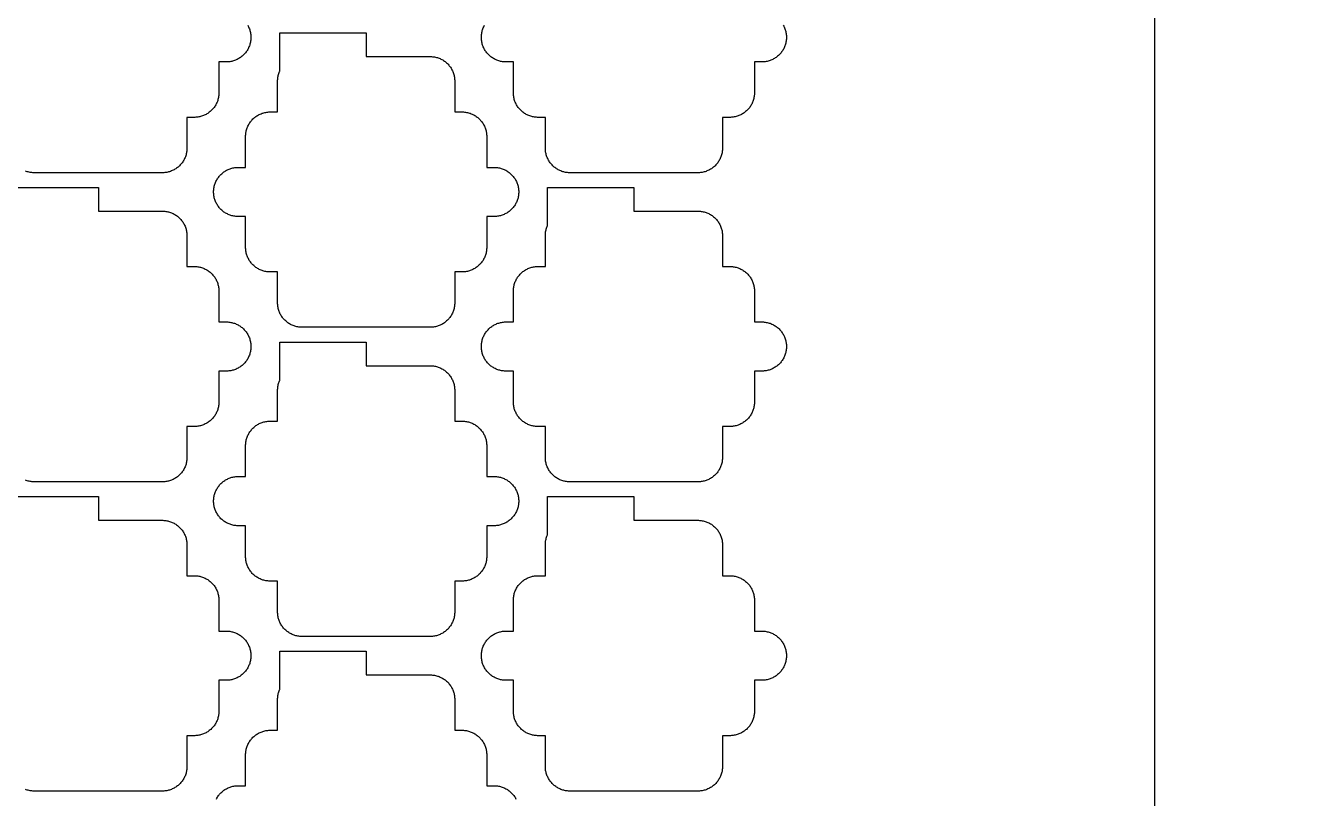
# Model space of a CAD drawing. Extents: x -49 to 54, y -38 to 38.
# Drawn here: x 28.45 to 54.4, y -17.04 to -1.33 of the extents above; entities that cross this region are included whole.
import ezdxf

# ---------------------------------------------------------------- set-up
doc = ezdxf.new("R2010")
doc.units = 0
doc.layers.add('CONDUCTIVE_LAYER_BACK_LAYER', color=2, linetype='CONTINUOUS')
doc.layers.add('OUTLINE', color=7, linetype='CONTINUOUS')

msp = doc.modelspace()

# ---------------------------------------------------------------- linework, layer by layer
at = {"layer": 'CONDUCTIVE_LAYER_BACK_LAYER'}
for points in [[(32.965, -1.324), (32.974, -1.341), (32.983, -1.359), (32.991, -1.377), (32.999, -1.396), (33.005, -1.415), (33.011, -1.434), (33.016, -1.453), (33.02, -1.472), (33.024, -1.492), (33.027, -1.511), (33.029, -1.531), (33.03, -1.551), (33.03, -1.571), (33.03, -1.591), (33.029, -1.611), (33.027, -1.63), (33.024, -1.65), (33.02, -1.67), (33.016, -1.689), (33.011, -1.708), (33.005, -1.727), (32.999, -1.746), (32.991, -1.765), (32.983, -1.783), (32.974, -1.801), (32.965, -1.818), (32.955, -1.835), (32.944, -1.852), (32.932, -1.868), (32.92, -1.884), (32.908, -1.899), (32.894, -1.914), (32.88, -1.928), (32.866, -1.942), (32.851, -1.955), (32.835, -1.967), (32.819, -1.979), (32.803, -1.99), (32.786, -2.001), (32.769, -2.01), (32.751, -2.02), (32.733, -2.028), (32.715, -2.036), (32.696, -2.043), (32.677, -2.049), (32.658, -2.054), (32.639, -2.059), (32.619, -2.063), (32.6, -2.066), (32.58, -2.068), (32.56, -2.07), (32.54, -2.071), (32.38, -2.071), (32.38, -2.697), (32.38, -2.717), (32.379, -2.736), (32.377, -2.756), (32.374, -2.776), (32.37, -2.796), (32.366, -2.815), (32.361, -2.834), (32.355, -2.853), (32.349, -2.872), (32.341, -2.89), (32.333, -2.909), (32.324, -2.926), (32.315, -2.944), (32.305, -2.961), (32.294, -2.978), (32.282, -2.994), (32.27, -3.01), (32.258, -3.025), (32.244, -3.04), (32.23, -3.054), (32.216, -3.067), (32.201, -3.08), (32.185, -3.093), (32.169, -3.105), (32.153, -3.116), (32.136, -3.126), (32.119, -3.136), (32.101, -3.145), (32.083, -3.154), (32.065, -3.162), (32.046, -3.168), (32.027, -3.175), (32.008, -3.18), (31.989, -3.185), (31.969, -3.189), (31.95, -3.192), (31.93, -3.194), (31.91, -3.196), (31.89, -3.197), (31.73, -3.197), (31.73, -3.823), (31.73, -3.842), (31.729, -3.862), (31.727, -3.882), (31.724, -3.902), (31.72, -3.921), (31.716, -3.941), (31.711, -3.96), (31.705, -3.979), (31.699, -3.998), (31.691, -4.016), (31.683, -4.034), (31.674, -4.052), (31.665, -4.07), (31.655, -4.087), (31.644, -4.103), (31.632, -4.12), (31.62, -4.135), (31.608, -4.151), (31.594, -4.165), (31.58, -4.18), (31.566, -4.193), (31.551, -4.206), (31.535, -4.219), (31.519, -4.231), (31.503, -4.242), (31.486, -4.252), (31.469, -4.262), (31.451, -4.271), (31.433, -4.28), (31.415, -4.287), (31.396, -4.294), (31.377, -4.301), (31.358, -4.306), (31.339, -4.311), (31.319, -4.315), (31.3, -4.318), (31.28, -4.32), (31.26, -4.322), (31.24, -4.322), (28.62, -4.322), (28.6, -4.322), (28.581, -4.32), (28.561, -4.318), (28.541, -4.315), (28.522, -4.311), (28.502, -4.306), (28.483, -4.301), (28.464, -4.294), (28.446, -4.287)], [(43.849, -1.324), (43.858, -1.341), (43.867, -1.359), (43.875, -1.377), (43.882, -1.396), (43.889, -1.415), (43.895, -1.434), (43.9, -1.453), (43.904, -1.472), (43.908, -1.492), (43.91, -1.511), (43.912, -1.531), (43.914, -1.551), (43.914, -1.571), (43.914, -1.591), (43.912, -1.611), (43.91, -1.63), (43.908, -1.65), (43.904, -1.67), (43.9, -1.689), (43.895, -1.708), (43.889, -1.727), (43.882, -1.746), (43.875, -1.765), (43.867, -1.783), (43.858, -1.801), (43.849, -1.818), (43.838, -1.835), (43.828, -1.852), (43.816, -1.868), (43.804, -1.884), (43.791, -1.899), (43.778, -1.914), (43.764, -1.928), (43.749, -1.942), (43.734, -1.955), (43.719, -1.967), (43.703, -1.979), (43.687, -1.99), (43.67, -2.001), (43.652, -2.01), (43.635, -2.02), (43.617, -2.028), (43.598, -2.036), (43.58, -2.043), (43.561, -2.049), (43.542, -2.054), (43.522, -2.059), (43.503, -2.063), (43.483, -2.066), (43.464, -2.068), (43.444, -2.07), (43.424, -2.071), (43.264, -2.071), (43.264, -2.697), (43.264, -2.717), (43.262, -2.736), (43.26, -2.756), (43.258, -2.776), (43.254, -2.796), (43.25, -2.815), (43.245, -2.834), (43.239, -2.853), (43.232, -2.872), (43.225, -2.89), (43.217, -2.909), (43.208, -2.926), (43.199, -2.944), (43.188, -2.961), (43.178, -2.978), (43.166, -2.994), (43.154, -3.01), (43.141, -3.025), (43.128, -3.04), (43.114, -3.054), (43.099, -3.067), (43.084, -3.08), (43.069, -3.093), (43.053, -3.105), (43.037, -3.116), (43.02, -3.126), (43.002, -3.136), (42.985, -3.145), (42.967, -3.154), (42.948, -3.162), (42.93, -3.168), (42.911, -3.175), (42.892, -3.18), (42.872, -3.185), (42.853, -3.189), (42.833, -3.192), (42.814, -3.194), (42.794, -3.196), (42.774, -3.197), (42.614, -3.197), (42.614, -3.823), (42.614, -3.842), (42.612, -3.862), (42.61, -3.882), (42.608, -3.902), (42.604, -3.921), (42.6, -3.941), (42.595, -3.96), (42.589, -3.979), (42.582, -3.998), (42.575, -4.016), (42.567, -4.034), (42.558, -4.052), (42.549, -4.07), (42.538, -4.087), (42.528, -4.103), (42.516, -4.12), (42.504, -4.135), (42.491, -4.151), (42.478, -4.165), (42.464, -4.18), (42.449, -4.193), (42.434, -4.206), (42.419, -4.219), (42.403, -4.231), (42.387, -4.242), (42.37, -4.252), (42.352, -4.262), (42.335, -4.271), (42.317, -4.28), (42.298, -4.287), (42.28, -4.294), (42.261, -4.301), (42.242, -4.306), (42.222, -4.311), (42.203, -4.315), (42.183, -4.318), (42.164, -4.32), (42.144, -4.322), (42.124, -4.322), (39.504, -4.322), (39.484, -4.322), (39.464, -4.32), (39.445, -4.318), (39.425, -4.315), (39.405, -4.311), (39.386, -4.306), (39.367, -4.301), (39.348, -4.294), (39.33, -4.287), (39.311, -4.28), (39.293, -4.271), (39.276, -4.262), (39.258, -4.252), (39.241, -4.242), (39.225, -4.231), (39.209, -4.219), (39.193, -4.206), (39.178, -4.193), (39.164, -4.18), (39.15, -4.165), (39.137, -4.151), (39.124, -4.135), (39.112, -4.12), (39.1, -4.103), (39.089, -4.087), (39.079, -4.07), (39.07, -4.052), (39.061, -4.034), (39.053, -4.016), (39.046, -3.998), (39.039, -3.979), (39.033, -3.96), (39.028, -3.941), (39.024, -3.921), (39.02, -3.902), (39.017, -3.882), (39.016, -3.862), (39.014, -3.842), (39.014, -3.823), (39.014, -3.197), (38.854, -3.197), (38.834, -3.196), (38.814, -3.194), (38.795, -3.192), (38.775, -3.189), (38.755, -3.185), (38.736, -3.18), (38.717, -3.175), (38.698, -3.168), (38.68, -3.162), (38.661, -3.154), (38.643, -3.145), (38.626, -3.136), (38.608, -3.126), (38.591, -3.116), (38.575, -3.105), (38.559, -3.093), (38.543, -3.08), (38.528, -3.067), (38.514, -3.054), (38.5, -3.04), (38.487, -3.025), (38.474, -3.01), (38.462, -2.994), (38.45, -2.978), (38.439, -2.961), (38.429, -2.944), (38.42, -2.926), (38.411, -2.909), (38.403, -2.89), (38.396, -2.872), (38.389, -2.853), (38.383, -2.834), (38.378, -2.815), (38.374, -2.796), (38.37, -2.776), (38.367, -2.756), (38.366, -2.736), (38.364, -2.717), (38.364, -2.697), (38.364, -2.071), (38.204, -2.071), (38.184, -2.07), (38.164, -2.068), (38.145, -2.066), (38.125, -2.063), (38.105, -2.059), (38.086, -2.054), (38.067, -2.049), (38.048, -2.043), (38.03, -2.036), (38.011, -2.028), (37.993, -2.02), (37.976, -2.01), (37.958, -2.001), (37.941, -1.99), (37.925, -1.979), (37.909, -1.967), (37.893, -1.955), (37.878, -1.942), (37.864, -1.928), (37.85, -1.914), (37.837, -1.899), (37.824, -1.884), (37.812, -1.868), (37.8, -1.852), (37.789, -1.835), (37.779, -1.818), (37.77, -1.801), (37.761, -1.783), (37.753, -1.765), (37.746, -1.746), (37.739, -1.727), (37.733, -1.708), (37.728, -1.689), (37.724, -1.67), (37.72, -1.65), (37.717, -1.63), (37.716, -1.611), (37.714, -1.591), (37.714, -1.571), (37.714, -1.551), (37.716, -1.531), (37.717, -1.511), (37.72, -1.492), (37.724, -1.472), (37.728, -1.453), (37.733, -1.434), (37.739, -1.415), (37.746, -1.396), (37.753, -1.377), (37.761, -1.359), (37.77, -1.341), (37.779, -1.324)], [(28.173, -4.623), (29.93, -4.623), (29.93, -5.103), (31.24, -5.103), (31.26, -5.104), (31.28, -5.105), (31.3, -5.108), (31.319, -5.111), (31.339, -5.115), (31.358, -5.12), (31.377, -5.125), (31.396, -5.131), (31.415, -5.138), (31.433, -5.146), (31.451, -5.154), (31.469, -5.163), (31.486, -5.173), (31.503, -5.184), (31.519, -5.195), (31.535, -5.207), (31.551, -5.219), (31.566, -5.232), (31.58, -5.246), (31.594, -5.26), (31.608, -5.275), (31.62, -5.29), (31.632, -5.306), (31.644, -5.322), (31.655, -5.339), (31.665, -5.356), (31.674, -5.373), (31.683, -5.391), (31.691, -5.409), (31.699, -5.428), (31.705, -5.447), (31.711, -5.466), (31.716, -5.485), (31.72, -5.504), (31.724, -5.524), (31.727, -5.543), (31.729, -5.563), (31.73, -5.583), (31.73, -5.603), (31.73, -6.229), (31.89, -6.229), (31.91, -6.23), (31.93, -6.231), (31.95, -6.234), (31.969, -6.237), (31.989, -6.241), (32.008, -6.245), (32.027, -6.251), (32.046, -6.257), (32.065, -6.264), (32.083, -6.272), (32.101, -6.28), (32.119, -6.289), (32.136, -6.299), (32.153, -6.31), (32.169, -6.321), (32.185, -6.333), (32.201, -6.345), (32.216, -6.358), (32.23, -6.372), (32.244, -6.386), (32.258, -6.401), (32.27, -6.416), (32.282, -6.432), (32.294, -6.448), (32.305, -6.465), (32.315, -6.482), (32.324, -6.499), (32.333, -6.517), (32.341, -6.535), (32.349, -6.554), (32.355, -6.572), (32.361, -6.591), (32.366, -6.611), (32.37, -6.63), (32.374, -6.65), (32.377, -6.669), (32.379, -6.689), (32.38, -6.709), (32.38, -6.729), (32.38, -7.355), (32.54, -7.355), (32.56, -7.356), (32.58, -7.357), (32.6, -7.359), (32.619, -7.363), (32.639, -7.367), (32.658, -7.371), (32.677, -7.377), (32.696, -7.383), (32.715, -7.39), (32.733, -7.398), (32.751, -7.406), (32.769, -7.415), (32.786, -7.425), (32.803, -7.435), (32.819, -7.447), (32.835, -7.458), (32.851, -7.471), (32.866, -7.484), (32.88, -7.498), (32.894, -7.512), (32.908, -7.527), (32.92, -7.542), (32.932, -7.558), (32.944, -7.574), (32.955, -7.59), (32.965, -7.608), (32.974, -7.625), (32.983, -7.643), (32.991, -7.661), (32.999, -7.679), (33.005, -7.698), (33.011, -7.717), (33.016, -7.736), (33.02, -7.756), (33.024, -7.775), (33.027, -7.795), (33.029, -7.815), (33.03, -7.835), (33.03, -7.855), (33.03, -7.875), (33.029, -7.894), (33.027, -7.914), (33.024, -7.934), (33.02, -7.953), (33.016, -7.973), (33.011, -7.992), (33.005, -8.011), (32.999, -8.03), (32.991, -8.048), (32.983, -8.066), (32.974, -8.084), (32.965, -8.102), (32.955, -8.119), (32.944, -8.136), (32.932, -8.152), (32.92, -8.168), (32.908, -8.183), (32.894, -8.197), (32.88, -8.212), (32.866, -8.225), (32.851, -8.238), (32.835, -8.251), (32.819, -8.263), (32.803, -8.274), (32.786, -8.284), (32.769, -8.294), (32.751, -8.303), (32.733, -8.312), (32.715, -8.319), (32.696, -8.326), (32.677, -8.333), (32.658, -8.338), (32.639, -8.343), (32.619, -8.347), (32.6, -8.35), (32.58, -8.352), (32.56, -8.354), (32.54, -8.355), (32.38, -8.355), (32.38, -8.98), (32.38, -9), (32.379, -9.02), (32.377, -9.04), (32.374, -9.06), (32.37, -9.079), (32.366, -9.099), (32.361, -9.118), (32.355, -9.137), (32.349, -9.156), (32.341, -9.174), (32.333, -9.192), (32.324, -9.21), (32.315, -9.228), (32.305, -9.245), (32.294, -9.261), (32.282, -9.278), (32.27, -9.293), (32.258, -9.309), (32.244, -9.323), (32.23, -9.338), (32.216, -9.351), (32.201, -9.364), (32.185, -9.377), (32.169, -9.388), (32.153, -9.4), (32.136, -9.41), (32.119, -9.42), (32.101, -9.429), (32.083, -9.438), (32.065, -9.445), (32.046, -9.452), (32.027, -9.458), (32.008, -9.464), (31.989, -9.469), (31.969, -9.472), (31.95, -9.476), (31.93, -9.478), (31.91, -9.48), (31.89, -9.48), (31.73, -9.48), (31.73, -10.106), (31.73, -10.126), (31.729, -10.146), (31.727, -10.166), (31.724, -10.186), (31.72, -10.205), (31.716, -10.224), (31.711, -10.244), (31.705, -10.263), (31.699, -10.281), (31.691, -10.3), (31.683, -10.318), (31.674, -10.336), (31.665, -10.353), (31.655, -10.371), (31.644, -10.387), (31.632, -10.403), (31.62, -10.419), (31.608, -10.434), (31.594, -10.449), (31.58, -10.463), (31.566, -10.477), (31.551, -10.49), (31.535, -10.502), (31.519, -10.514), (31.503, -10.525), (31.486, -10.536), (31.469, -10.546), (31.451, -10.555), (31.433, -10.563), (31.415, -10.571), (31.396, -10.578), (31.377, -10.584), (31.358, -10.59), (31.339, -10.594), (31.319, -10.598), (31.3, -10.601), (31.28, -10.604), (31.26, -10.605), (31.24, -10.606), (28.62, -10.606), (28.6, -10.605), (28.581, -10.604), (28.561, -10.601), (28.541, -10.598), (28.522, -10.594), (28.502, -10.59), (28.483, -10.584), (28.464, -10.578), (28.446, -10.571)], [(28.173, -10.906), (29.93, -10.906), (29.93, -11.387), (31.24, -11.387), (31.26, -11.388), (31.28, -11.389), (31.3, -11.392), (31.319, -11.395), (31.339, -11.399), (31.358, -11.403), (31.377, -11.409), (31.396, -11.415), (31.415, -11.422), (31.433, -11.43), (31.451, -11.438), (31.469, -11.447), (31.486, -11.457), (31.503, -11.468), (31.519, -11.479), (31.535, -11.491), (31.551, -11.503), (31.566, -11.516), (31.58, -11.53), (31.594, -11.544), (31.608, -11.559), (31.62, -11.574), (31.632, -11.59), (31.644, -11.606), (31.655, -11.622), (31.665, -11.64), (31.674, -11.657), (31.683, -11.675), (31.691, -11.693), (31.699, -11.712), (31.705, -11.73), (31.711, -11.749), (31.716, -11.769), (31.72, -11.788), (31.724, -11.807), (31.727, -11.827), (31.729, -11.847), (31.73, -11.867), (31.73, -11.887), (31.73, -12.513), (31.89, -12.513), (31.91, -12.513), (31.93, -12.515), (31.95, -12.517), (31.969, -12.521), (31.989, -12.524), (32.008, -12.529), (32.027, -12.535), (32.046, -12.541), (32.065, -12.548), (32.083, -12.555), (32.101, -12.564), (32.119, -12.573), (32.136, -12.583), (32.153, -12.593), (32.169, -12.605), (32.185, -12.616), (32.201, -12.629), (32.216, -12.642), (32.23, -12.655), (32.244, -12.67), (32.258, -12.684), (32.27, -12.7), (32.282, -12.715), (32.294, -12.732), (32.305, -12.748), (32.315, -12.765), (32.324, -12.783), (32.333, -12.801), (32.341, -12.819), (32.349, -12.837), (32.355, -12.856), (32.361, -12.875), (32.366, -12.894), (32.37, -12.914), (32.374, -12.933), (32.377, -12.953), (32.379, -12.973), (32.38, -12.993), (32.38, -13.013), (32.38, -13.638), (32.54, -13.638), (32.56, -13.639), (32.58, -13.641), (32.6, -13.643), (32.619, -13.646), (32.639, -13.65), (32.658, -13.655), (32.677, -13.66), (32.696, -13.667), (32.715, -13.674), (32.733, -13.681), (32.751, -13.69), (32.769, -13.699), (32.786, -13.709), (32.803, -13.719), (32.819, -13.73), (32.835, -13.742), (32.851, -13.755), (32.866, -13.768), (32.88, -13.781), (32.894, -13.796), (32.908, -13.81), (32.92, -13.826), (32.932, -13.841), (32.944, -13.857), (32.955, -13.874), (32.965, -13.891), (32.974, -13.909), (32.983, -13.927), (32.991, -13.945), (32.999, -13.963), (33.005, -13.982), (33.011, -14.001), (33.016, -14.02), (33.02, -14.04), (33.024, -14.059), (33.027, -14.079), (33.029, -14.099), (33.03, -14.118), (33.03, -14.138), (33.03, -14.158), (33.029, -14.178), (33.027, -14.198), (33.024, -14.218), (33.02, -14.237), (33.016, -14.257), (33.011, -14.276), (33.005, -14.295), (32.999, -14.314), (32.991, -14.332), (32.983, -14.35), (32.974, -14.368), (32.965, -14.385), (32.955, -14.403), (32.944, -14.419), (32.932, -14.435), (32.92, -14.451), (32.908, -14.466), (32.894, -14.481), (32.88, -14.495), (32.866, -14.509), (32.851, -14.522), (32.835, -14.535), (32.819, -14.546), (32.803, -14.558), (32.786, -14.568), (32.769, -14.578), (32.751, -14.587), (32.733, -14.595), (32.715, -14.603), (32.696, -14.61), (32.677, -14.616), (32.658, -14.622), (32.639, -14.626), (32.619, -14.63), (32.6, -14.634), (32.58, -14.636), (32.56, -14.637), (32.54, -14.638), (32.38, -14.638), (32.38, -15.264), (32.38, -15.284), (32.379, -15.304), (32.377, -15.324), (32.374, -15.343), (32.37, -15.363), (32.366, -15.382), (32.361, -15.402), (32.355, -15.421), (32.349, -15.439), (32.341, -15.458), (32.333, -15.476), (32.324, -15.494), (32.315, -15.511), (32.305, -15.528), (32.294, -15.545), (32.282, -15.561), (32.27, -15.577), (32.258, -15.592), (32.244, -15.607), (32.23, -15.621), (32.216, -15.635), (32.201, -15.648), (32.185, -15.66), (32.169, -15.672), (32.153, -15.683), (32.136, -15.694), (32.119, -15.704), (32.101, -15.713), (32.083, -15.721), (32.065, -15.729), (32.046, -15.736), (32.027, -15.742), (32.008, -15.748), (31.989, -15.752), (31.969, -15.756), (31.95, -15.759), (31.93, -15.762), (31.91, -15.763), (31.89, -15.764), (31.73, -15.764), (31.73, -16.39), (31.73, -16.41), (31.729, -16.43), (31.727, -16.45), (31.724, -16.469), (31.72, -16.489), (31.716, -16.508), (31.711, -16.527), (31.705, -16.546), (31.699, -16.565), (31.691, -16.584), (31.683, -16.602), (31.674, -16.62), (31.665, -16.637), (31.655, -16.654), (31.644, -16.671), (31.632, -16.687), (31.62, -16.703), (31.608, -16.718), (31.594, -16.733), (31.58, -16.747), (31.566, -16.761), (31.551, -16.774), (31.535, -16.786), (31.519, -16.798), (31.503, -16.809), (31.486, -16.82), (31.469, -16.83), (31.451, -16.839), (31.433, -16.847), (31.415, -16.855), (31.396, -16.862), (31.377, -16.868), (31.358, -16.873), (31.339, -16.878), (31.319, -16.882), (31.3, -16.885), (31.28, -16.888), (31.26, -16.889), (31.24, -16.89), (28.62, -16.89), (28.6, -16.889), (28.581, -16.888), (28.561, -16.885), (28.541, -16.882), (28.522, -16.878), (28.502, -16.873), (28.483, -16.868), (28.464, -16.862), (28.446, -16.855)], [(32.328, -17.051), (32.337, -17.033), (32.348, -17.016), (32.358, -16.999), (32.37, -16.983), (32.382, -16.967), (32.395, -16.952), (32.408, -16.937), (32.422, -16.923), (32.437, -16.91), (32.452, -16.896), (32.467, -16.884), (32.483, -16.872), (32.499, -16.861), (32.516, -16.851), (32.534, -16.841), (32.551, -16.832), (32.569, -16.823), (32.588, -16.815), (32.606, -16.809), (32.625, -16.802), (32.644, -16.797), (32.664, -16.792), (32.683, -16.788), (32.703, -16.785), (32.722, -16.783), (32.742, -16.781), (32.762, -16.78), (32.922, -16.78), (32.922, -16.154), (32.922, -16.135), (32.924, -16.115), (32.926, -16.095), (32.928, -16.075), (32.932, -16.056), (32.936, -16.036), (32.941, -16.017), (32.947, -15.998), (32.954, -15.979), (32.961, -15.961), (32.969, -15.943), (32.978, -15.925), (32.987, -15.907), (32.998, -15.89), (33.008, -15.874), (33.02, -15.857), (33.032, -15.842), (33.045, -15.826), (33.058, -15.812), (33.072, -15.797), (33.087, -15.784), (33.102, -15.771), (33.117, -15.758), (33.133, -15.746), (33.149, -15.735), (33.166, -15.725), (33.184, -15.715), (33.201, -15.706), (33.219, -15.697), (33.238, -15.69), (33.256, -15.683), (33.275, -15.676), (33.294, -15.671), (33.314, -15.666), (33.333, -15.662), (33.353, -15.659), (33.372, -15.657), (33.392, -15.655), (33.412, -15.654), (33.572, -15.654), (33.572, -15.029), (33.572, -15.009), (33.574, -14.989), (33.576, -14.969), (33.578, -14.949), (33.582, -14.93), (33.586, -14.91), (33.591, -14.891), (33.597, -14.872), (33.604, -14.853), (33.611, -14.835), (33.615, -14.826), (33.615, -14.048), (35.372, -14.048), (35.372, -14.529), (36.682, -14.529), (36.702, -14.529), (36.722, -14.531), (36.741, -14.533), (36.761, -14.537), (36.781, -14.54), (36.8, -14.545), (36.819, -14.551), (36.838, -14.557), (36.857, -14.564), (36.875, -14.572), (36.893, -14.58), (36.911, -14.589), (36.928, -14.599), (36.945, -14.609), (36.961, -14.621), (36.977, -14.632), (36.993, -14.645), (37.008, -14.658), (37.022, -14.672), (37.036, -14.686), (37.049, -14.7), (37.062, -14.716), (37.074, -14.731), (37.086, -14.748), (37.097, -14.764), (37.107, -14.781), (37.116, -14.799), (37.125, -14.817), (37.133, -14.835), (37.14, -14.853), (37.147, -14.872), (37.153, -14.891), (37.158, -14.91), (37.162, -14.93), (37.166, -14.949), (37.169, -14.969), (37.17, -14.989), (37.172, -15.009), (37.172, -15.029), (37.172, -15.654), (37.332, -15.654), (37.352, -15.655), (37.372, -15.657), (37.391, -15.659), (37.411, -15.662), (37.431, -15.666), (37.45, -15.671), (37.469, -15.676), (37.488, -15.683), (37.507, -15.69), (37.525, -15.697), (37.543, -15.706), (37.561, -15.715), (37.578, -15.725), (37.595, -15.735), (37.611, -15.746), (37.627, -15.758), (37.643, -15.771), (37.658, -15.784), (37.672, -15.797), (37.686, -15.812), (37.699, -15.826), (37.712, -15.842), (37.724, -15.857), (37.736, -15.874), (37.747, -15.89), (37.757, -15.907), (37.766, -15.925), (37.775, -15.943), (37.783, -15.961), (37.79, -15.979), (37.797, -15.998), (37.803, -16.017), (37.808, -16.036), (37.812, -16.056), (37.816, -16.075), (37.819, -16.095), (37.82, -16.115), (37.822, -16.135), (37.822, -16.154), (37.822, -16.78), (37.982, -16.78), (38.002, -16.781), (38.022, -16.783), (38.041, -16.785), (38.061, -16.788), (38.081, -16.792), (38.1, -16.797), (38.119, -16.802), (38.138, -16.809), (38.157, -16.815), (38.175, -16.823), (38.193, -16.832), (38.211, -16.841), (38.228, -16.851), (38.245, -16.861), (38.261, -16.872), (38.277, -16.884), (38.293, -16.896), (38.308, -16.91), (38.322, -16.923), (38.336, -16.937), (38.349, -16.952), (38.362, -16.967), (38.374, -16.983), (38.386, -16.999), (38.397, -17.016), (38.407, -17.033), (38.416, -17.051)]]:
    msp.add_lwpolyline(points, dxfattribs=at)
for points in [[(37.172, -6.964), (37.172, -6.984), (37.17, -7.004), (37.169, -7.024), (37.166, -7.044), (37.162, -7.063), (37.158, -7.083), (37.153, -7.102), (37.147, -7.121), (37.14, -7.14), (37.133, -7.158), (37.125, -7.176), (37.116, -7.194), (37.107, -7.212), (37.097, -7.229), (37.086, -7.245), (37.074, -7.262), (37.062, -7.277), (37.049, -7.293), (37.036, -7.307), (37.022, -7.322), (37.008, -7.335), (36.993, -7.348), (36.977, -7.361), (36.961, -7.372), (36.945, -7.384), (36.928, -7.394), (36.911, -7.404), (36.893, -7.413), (36.875, -7.421), (36.857, -7.429), (36.838, -7.436), (36.819, -7.442), (36.8, -7.448), (36.781, -7.453), (36.761, -7.456), (36.741, -7.46), (36.722, -7.462), (36.702, -7.464), (36.682, -7.464), (34.062, -7.464), (34.042, -7.464), (34.022, -7.462), (34.003, -7.46), (33.983, -7.456), (33.964, -7.453), (33.944, -7.448), (33.925, -7.442), (33.906, -7.436), (33.888, -7.429), (33.869, -7.421), (33.851, -7.413), (33.834, -7.404), (33.816, -7.394), (33.799, -7.384), (33.783, -7.372), (33.767, -7.361), (33.752, -7.348), (33.737, -7.335), (33.722, -7.322), (33.708, -7.307), (33.695, -7.293), (33.682, -7.277), (33.67, -7.262), (33.658, -7.245), (33.648, -7.229), (33.637, -7.212), (33.628, -7.194), (33.619, -7.176), (33.611, -7.158), (33.604, -7.14), (33.597, -7.121), (33.591, -7.102), (33.586, -7.083), (33.582, -7.063), (33.578, -7.044), (33.576, -7.024), (33.574, -7.004), (33.572, -6.984), (33.572, -6.964), (33.572, -6.339), (33.412, -6.339), (33.392, -6.338), (33.372, -6.336), (33.353, -6.334), (33.333, -6.331), (33.314, -6.327), (33.294, -6.322), (33.275, -6.317), (33.256, -6.31), (33.238, -6.303), (33.219, -6.296), (33.201, -6.287), (33.184, -6.278), (33.166, -6.268), (33.149, -6.258), (33.133, -6.247), (33.117, -6.235), (33.102, -6.222), (33.087, -6.209), (33.072, -6.196), (33.058, -6.181), (33.045, -6.167), (33.032, -6.151), (33.02, -6.136), (33.008, -6.119), (32.998, -6.103), (32.987, -6.086), (32.978, -6.068), (32.969, -6.05), (32.961, -6.032), (32.954, -6.014), (32.947, -5.995), (32.941, -5.976), (32.936, -5.957), (32.932, -5.937), (32.928, -5.918), (32.926, -5.898), (32.924, -5.878), (32.922, -5.858), (32.922, -5.839), (32.922, -5.213), (32.762, -5.213), (32.742, -5.212), (32.722, -5.21), (32.703, -5.208), (32.683, -5.205), (32.664, -5.201), (32.644, -5.196), (32.625, -5.191), (32.606, -5.184), (32.588, -5.178), (32.569, -5.17), (32.551, -5.161), (32.534, -5.152), (32.516, -5.142), (32.499, -5.132), (32.483, -5.121), (32.467, -5.109), (32.452, -5.097), (32.437, -5.083), (32.422, -5.07), (32.408, -5.056), (32.395, -5.041), (32.382, -5.026), (32.37, -5.01), (32.358, -4.994), (32.348, -4.977), (32.337, -4.96), (32.328, -4.942), (32.319, -4.925), (32.311, -4.906), (32.304, -4.888), (32.297, -4.869), (32.291, -4.85), (32.286, -4.831), (32.282, -4.812), (32.278, -4.792), (32.276, -4.772), (32.274, -4.753), (32.272, -4.733), (32.272, -4.713), (32.272, -4.693), (32.274, -4.673), (32.276, -4.653), (32.278, -4.634), (32.282, -4.614), (32.286, -4.595), (32.291, -4.575), (32.297, -4.556), (32.304, -4.538), (32.311, -4.519), (32.319, -4.501), (32.328, -4.483), (32.337, -4.466), (32.348, -4.449), (32.358, -4.432), (32.37, -4.416), (32.382, -4.4), (32.395, -4.385), (32.408, -4.37), (32.422, -4.356), (32.437, -4.342), (32.452, -4.329), (32.467, -4.317), (32.483, -4.305), (32.499, -4.294), (32.516, -4.283), (32.534, -4.273), (32.551, -4.264), (32.569, -4.256), (32.588, -4.248), (32.606, -4.241), (32.625, -4.235), (32.644, -4.229), (32.664, -4.225), (32.683, -4.221), (32.703, -4.218), (32.722, -4.215), (32.742, -4.214), (32.762, -4.213), (32.922, -4.213), (32.922, -3.587), (32.922, -3.567), (32.924, -3.547), (32.926, -3.527), (32.928, -3.508), (32.932, -3.488), (32.936, -3.469), (32.941, -3.45), (32.947, -3.431), (32.954, -3.412), (32.961, -3.393), (32.969, -3.375), (32.978, -3.357), (32.987, -3.34), (32.998, -3.323), (33.008, -3.306), (33.02, -3.29), (33.032, -3.274), (33.045, -3.259), (33.058, -3.244), (33.072, -3.23), (33.087, -3.216), (33.102, -3.203), (33.117, -3.191), (33.133, -3.179), (33.149, -3.168), (33.166, -3.157), (33.184, -3.147), (33.201, -3.138), (33.219, -3.13), (33.238, -3.122), (33.256, -3.115), (33.275, -3.109), (33.294, -3.104), (33.314, -3.099), (33.333, -3.095), (33.353, -3.092), (33.372, -3.089), (33.392, -3.088), (33.412, -3.087), (33.572, -3.087), (33.572, -2.461), (33.572, -2.441), (33.574, -2.421), (33.576, -2.402), (33.578, -2.382), (33.582, -2.362), (33.586, -2.343), (33.591, -2.324), (33.597, -2.305), (33.604, -2.286), (33.611, -2.267), (33.615, -2.258), (33.615, -1.481), (35.372, -1.481), (35.372, -1.961), (36.682, -1.961), (36.702, -1.962), (36.722, -1.964), (36.741, -1.966), (36.761, -1.969), (36.781, -1.973), (36.8, -1.978), (36.819, -1.983), (36.838, -1.989), (36.857, -1.996), (36.875, -2.004), (36.893, -2.013), (36.911, -2.022), (36.928, -2.031), (36.945, -2.042), (36.961, -2.053), (36.977, -2.065), (36.993, -2.077), (37.008, -2.09), (37.022, -2.104), (37.036, -2.118), (37.049, -2.133), (37.062, -2.148), (37.074, -2.164), (37.086, -2.18), (37.097, -2.197), (37.107, -2.214), (37.116, -2.231), (37.125, -2.249), (37.133, -2.267), (37.14, -2.286), (37.147, -2.305), (37.153, -2.324), (37.158, -2.343), (37.162, -2.362), (37.166, -2.382), (37.169, -2.402), (37.17, -2.421), (37.172, -2.441), (37.172, -2.461), (37.172, -3.087), (37.332, -3.087), (37.352, -3.088), (37.372, -3.089), (37.391, -3.092), (37.411, -3.095), (37.431, -3.099), (37.45, -3.104), (37.469, -3.109), (37.488, -3.115), (37.507, -3.122), (37.525, -3.13), (37.543, -3.138), (37.561, -3.147), (37.578, -3.157), (37.595, -3.168), (37.611, -3.179), (37.627, -3.191), (37.643, -3.203), (37.658, -3.216), (37.672, -3.23), (37.686, -3.244), (37.699, -3.259), (37.712, -3.274), (37.724, -3.29), (37.736, -3.306), (37.747, -3.323), (37.757, -3.34), (37.766, -3.357), (37.775, -3.375), (37.783, -3.393), (37.79, -3.412), (37.797, -3.431), (37.803, -3.45), (37.808, -3.469), (37.812, -3.488), (37.816, -3.508), (37.819, -3.527), (37.82, -3.547), (37.822, -3.567), (37.822, -3.587), (37.822, -4.213), (37.982, -4.213), (38.002, -4.214), (38.022, -4.215), (38.041, -4.218), (38.061, -4.221), (38.081, -4.225), (38.1, -4.229), (38.119, -4.235), (38.138, -4.241), (38.157, -4.248), (38.175, -4.256), (38.193, -4.264), (38.211, -4.273), (38.228, -4.283), (38.245, -4.294), (38.261, -4.305), (38.277, -4.317), (38.293, -4.329), (38.308, -4.342), (38.322, -4.356), (38.336, -4.37), (38.349, -4.385), (38.362, -4.4), (38.374, -4.416), (38.386, -4.432), (38.397, -4.449), (38.407, -4.466), (38.416, -4.483), (38.425, -4.501), (38.433, -4.519), (38.44, -4.538), (38.447, -4.556), (38.453, -4.575), (38.458, -4.595), (38.462, -4.614), (38.466, -4.634), (38.469, -4.653), (38.47, -4.673), (38.472, -4.693), (38.472, -4.713), (38.472, -4.733), (38.47, -4.753), (38.469, -4.772), (38.466, -4.792), (38.462, -4.812), (38.458, -4.831), (38.453, -4.85), (38.447, -4.869), (38.44, -4.888), (38.433, -4.906), (38.425, -4.925), (38.416, -4.942), (38.407, -4.96), (38.397, -4.977), (38.386, -4.994), (38.374, -5.01), (38.362, -5.026), (38.349, -5.041), (38.336, -5.056), (38.322, -5.07), (38.308, -5.083), (38.293, -5.097), (38.277, -5.109), (38.261, -5.121), (38.245, -5.132), (38.228, -5.142), (38.211, -5.152), (38.193, -5.161), (38.175, -5.17), (38.157, -5.178), (38.138, -5.184), (38.119, -5.191), (38.1, -5.196), (38.081, -5.201), (38.061, -5.205), (38.041, -5.208), (38.022, -5.21), (38.002, -5.212), (37.982, -5.213), (37.822, -5.213), (37.822, -5.839), (37.822, -5.858), (37.82, -5.878), (37.819, -5.898), (37.816, -5.918), (37.812, -5.937), (37.808, -5.957), (37.803, -5.976), (37.797, -5.995), (37.79, -6.014), (37.783, -6.032), (37.775, -6.05), (37.766, -6.068), (37.757, -6.086), (37.747, -6.103), (37.736, -6.119), (37.724, -6.136), (37.712, -6.151), (37.699, -6.167), (37.686, -6.181), (37.672, -6.196), (37.658, -6.209), (37.643, -6.222), (37.627, -6.235), (37.611, -6.247), (37.595, -6.258), (37.578, -6.268), (37.561, -6.278), (37.543, -6.287), (37.525, -6.296), (37.507, -6.303), (37.488, -6.31), (37.469, -6.317), (37.45, -6.322), (37.431, -6.327), (37.411, -6.331), (37.391, -6.334), (37.372, -6.336), (37.352, -6.338), (37.332, -6.339), (37.172, -6.339)], [(42.614, -10.106), (42.614, -10.126), (42.612, -10.146), (42.61, -10.166), (42.608, -10.186), (42.604, -10.205), (42.6, -10.224), (42.595, -10.244), (42.589, -10.263), (42.582, -10.281), (42.575, -10.3), (42.567, -10.318), (42.558, -10.336), (42.549, -10.353), (42.538, -10.371), (42.528, -10.387), (42.516, -10.403), (42.504, -10.419), (42.491, -10.434), (42.478, -10.449), (42.464, -10.463), (42.449, -10.477), (42.434, -10.49), (42.419, -10.502), (42.403, -10.514), (42.387, -10.525), (42.37, -10.536), (42.352, -10.546), (42.335, -10.555), (42.317, -10.563), (42.298, -10.571), (42.28, -10.578), (42.261, -10.584), (42.242, -10.59), (42.222, -10.594), (42.203, -10.598), (42.183, -10.601), (42.164, -10.604), (42.144, -10.605), (42.124, -10.606), (39.504, -10.606), (39.484, -10.605), (39.464, -10.604), (39.445, -10.601), (39.425, -10.598), (39.405, -10.594), (39.386, -10.59), (39.367, -10.584), (39.348, -10.578), (39.33, -10.571), (39.311, -10.563), (39.293, -10.555), (39.276, -10.546), (39.258, -10.536), (39.241, -10.525), (39.225, -10.514), (39.209, -10.502), (39.193, -10.49), (39.178, -10.477), (39.164, -10.463), (39.15, -10.449), (39.137, -10.434), (39.124, -10.419), (39.112, -10.403), (39.1, -10.387), (39.089, -10.371), (39.079, -10.353), (39.07, -10.336), (39.061, -10.318), (39.053, -10.3), (39.046, -10.281), (39.039, -10.263), (39.033, -10.244), (39.028, -10.224), (39.024, -10.205), (39.02, -10.186), (39.017, -10.166), (39.016, -10.146), (39.014, -10.126), (39.014, -10.106), (39.014, -9.48), (38.854, -9.48), (38.834, -9.48), (38.814, -9.478), (38.795, -9.476), (38.775, -9.472), (38.755, -9.469), (38.736, -9.464), (38.717, -9.458), (38.698, -9.452), (38.68, -9.445), (38.661, -9.438), (38.643, -9.429), (38.626, -9.42), (38.608, -9.41), (38.591, -9.4), (38.575, -9.388), (38.559, -9.377), (38.543, -9.364), (38.528, -9.351), (38.514, -9.338), (38.5, -9.323), (38.487, -9.309), (38.474, -9.293), (38.462, -9.278), (38.45, -9.261), (38.439, -9.245), (38.429, -9.228), (38.42, -9.21), (38.411, -9.192), (38.403, -9.174), (38.396, -9.156), (38.389, -9.137), (38.383, -9.118), (38.378, -9.099), (38.374, -9.079), (38.37, -9.06), (38.367, -9.04), (38.366, -9.02), (38.364, -9), (38.364, -8.98), (38.364, -8.355), (38.204, -8.355), (38.184, -8.354), (38.164, -8.352), (38.145, -8.35), (38.125, -8.347), (38.105, -8.343), (38.086, -8.338), (38.067, -8.333), (38.048, -8.326), (38.03, -8.319), (38.011, -8.312), (37.993, -8.303), (37.976, -8.294), (37.958, -8.284), (37.941, -8.274), (37.925, -8.263), (37.909, -8.251), (37.893, -8.238), (37.878, -8.225), (37.864, -8.212), (37.85, -8.197), (37.837, -8.183), (37.824, -8.168), (37.812, -8.152), (37.8, -8.136), (37.789, -8.119), (37.779, -8.102), (37.77, -8.084), (37.761, -8.066), (37.753, -8.048), (37.746, -8.03), (37.739, -8.011), (37.733, -7.992), (37.728, -7.973), (37.724, -7.953), (37.72, -7.934), (37.717, -7.914), (37.716, -7.894), (37.714, -7.875), (37.714, -7.855), (37.714, -7.835), (37.716, -7.815), (37.717, -7.795), (37.72, -7.775), (37.724, -7.756), (37.728, -7.736), (37.733, -7.717), (37.739, -7.698), (37.746, -7.679), (37.753, -7.661), (37.761, -7.643), (37.77, -7.625), (37.779, -7.608), (37.789, -7.59), (37.8, -7.574), (37.812, -7.558), (37.824, -7.542), (37.837, -7.527), (37.85, -7.512), (37.864, -7.498), (37.878, -7.484), (37.893, -7.471), (37.909, -7.458), (37.925, -7.447), (37.941, -7.435), (37.958, -7.425), (37.976, -7.415), (37.993, -7.406), (38.011, -7.398), (38.03, -7.39), (38.048, -7.383), (38.067, -7.377), (38.086, -7.371), (38.105, -7.367), (38.125, -7.363), (38.145, -7.359), (38.164, -7.357), (38.184, -7.356), (38.204, -7.355), (38.364, -7.355), (38.364, -6.729), (38.364, -6.709), (38.366, -6.689), (38.367, -6.669), (38.37, -6.65), (38.374, -6.63), (38.378, -6.611), (38.383, -6.591), (38.389, -6.572), (38.396, -6.554), (38.403, -6.535), (38.411, -6.517), (38.42, -6.499), (38.429, -6.482), (38.439, -6.465), (38.45, -6.448), (38.462, -6.432), (38.474, -6.416), (38.487, -6.401), (38.5, -6.386), (38.514, -6.372), (38.528, -6.358), (38.543, -6.345), (38.559, -6.333), (38.575, -6.321), (38.591, -6.31), (38.608, -6.299), (38.626, -6.289), (38.643, -6.28), (38.661, -6.272), (38.68, -6.264), (38.698, -6.257), (38.717, -6.251), (38.736, -6.245), (38.755, -6.241), (38.775, -6.237), (38.795, -6.234), (38.814, -6.231), (38.834, -6.23), (38.854, -6.229), (39.014, -6.229), (39.014, -5.603), (39.014, -5.583), (39.016, -5.563), (39.017, -5.543), (39.02, -5.524), (39.024, -5.504), (39.028, -5.485), (39.033, -5.466), (39.039, -5.447), (39.046, -5.428), (39.053, -5.409), (39.057, -5.4), (39.057, -4.623), (40.814, -4.623), (40.814, -5.103), (42.124, -5.103), (42.144, -5.104), (42.164, -5.105), (42.183, -5.108), (42.203, -5.111), (42.222, -5.115), (42.242, -5.12), (42.261, -5.125), (42.28, -5.131), (42.298, -5.138), (42.317, -5.146), (42.335, -5.154), (42.352, -5.163), (42.37, -5.173), (42.387, -5.184), (42.403, -5.195), (42.419, -5.207), (42.434, -5.219), (42.449, -5.232), (42.464, -5.246), (42.478, -5.26), (42.491, -5.275), (42.504, -5.29), (42.516, -5.306), (42.528, -5.322), (42.538, -5.339), (42.549, -5.356), (42.558, -5.373), (42.567, -5.391), (42.575, -5.409), (42.582, -5.428), (42.589, -5.447), (42.595, -5.466), (42.6, -5.485), (42.604, -5.504), (42.608, -5.524), (42.61, -5.543), (42.612, -5.563), (42.614, -5.583), (42.614, -5.603), (42.614, -6.229), (42.774, -6.229), (42.794, -6.23), (42.814, -6.231), (42.833, -6.234), (42.853, -6.237), (42.872, -6.241), (42.892, -6.245), (42.911, -6.251), (42.93, -6.257), (42.948, -6.264), (42.967, -6.272), (42.985, -6.28), (43.002, -6.289), (43.02, -6.299), (43.037, -6.31), (43.053, -6.321), (43.069, -6.333), (43.084, -6.345), (43.099, -6.358), (43.114, -6.372), (43.128, -6.386), (43.141, -6.401), (43.154, -6.416), (43.166, -6.432), (43.178, -6.448), (43.188, -6.465), (43.199, -6.482), (43.208, -6.499), (43.217, -6.517), (43.225, -6.535), (43.232, -6.554), (43.239, -6.572), (43.245, -6.591), (43.25, -6.611), (43.254, -6.63), (43.258, -6.65), (43.26, -6.669), (43.262, -6.689), (43.264, -6.709), (43.264, -6.729), (43.264, -7.355), (43.424, -7.355), (43.444, -7.356), (43.464, -7.357), (43.483, -7.359), (43.503, -7.363), (43.522, -7.367), (43.542, -7.371), (43.561, -7.377), (43.58, -7.383), (43.598, -7.39), (43.617, -7.398), (43.635, -7.406), (43.652, -7.415), (43.67, -7.425), (43.687, -7.435), (43.703, -7.447), (43.719, -7.458), (43.734, -7.471), (43.749, -7.484), (43.764, -7.498), (43.778, -7.512), (43.791, -7.527), (43.804, -7.542), (43.816, -7.558), (43.828, -7.574), (43.838, -7.59), (43.849, -7.608), (43.858, -7.625), (43.867, -7.643), (43.875, -7.661), (43.882, -7.679), (43.889, -7.698), (43.895, -7.717), (43.9, -7.736), (43.904, -7.756), (43.908, -7.775), (43.91, -7.795), (43.912, -7.815), (43.914, -7.835), (43.914, -7.855), (43.914, -7.875), (43.912, -7.894), (43.91, -7.914), (43.908, -7.934), (43.904, -7.953), (43.9, -7.973), (43.895, -7.992), (43.889, -8.011), (43.882, -8.03), (43.875, -8.048), (43.867, -8.066), (43.858, -8.084), (43.849, -8.102), (43.838, -8.119), (43.828, -8.136), (43.816, -8.152), (43.804, -8.168), (43.791, -8.183), (43.778, -8.197), (43.764, -8.212), (43.749, -8.225), (43.734, -8.238), (43.719, -8.251), (43.703, -8.263), (43.687, -8.274), (43.67, -8.284), (43.652, -8.294), (43.635, -8.303), (43.617, -8.312), (43.598, -8.319), (43.58, -8.326), (43.561, -8.333), (43.542, -8.338), (43.522, -8.343), (43.503, -8.347), (43.483, -8.35), (43.464, -8.352), (43.444, -8.354), (43.424, -8.355), (43.264, -8.355), (43.264, -8.98), (43.264, -9), (43.262, -9.02), (43.26, -9.04), (43.258, -9.06), (43.254, -9.079), (43.25, -9.099), (43.245, -9.118), (43.239, -9.137), (43.232, -9.156), (43.225, -9.174), (43.217, -9.192), (43.208, -9.21), (43.199, -9.228), (43.188, -9.245), (43.178, -9.261), (43.166, -9.278), (43.154, -9.293), (43.141, -9.309), (43.128, -9.323), (43.114, -9.338), (43.099, -9.351), (43.084, -9.364), (43.069, -9.377), (43.053, -9.388), (43.037, -9.4), (43.02, -9.41), (43.002, -9.42), (42.985, -9.429), (42.967, -9.438), (42.948, -9.445), (42.93, -9.452), (42.911, -9.458), (42.892, -9.464), (42.872, -9.469), (42.853, -9.472), (42.833, -9.476), (42.814, -9.478), (42.794, -9.48), (42.774, -9.48), (42.614, -9.48)], [(37.172, -13.248), (37.172, -13.268), (37.17, -13.288), (37.169, -13.308), (37.166, -13.327), (37.162, -13.347), (37.158, -13.366), (37.153, -13.386), (37.147, -13.405), (37.14, -13.423), (37.133, -13.442), (37.125, -13.46), (37.116, -13.478), (37.107, -13.495), (37.097, -13.512), (37.086, -13.529), (37.074, -13.545), (37.062, -13.561), (37.049, -13.576), (37.036, -13.591), (37.022, -13.605), (37.008, -13.619), (36.993, -13.632), (36.977, -13.644), (36.961, -13.656), (36.945, -13.667), (36.928, -13.678), (36.911, -13.688), (36.893, -13.697), (36.875, -13.705), (36.857, -13.713), (36.838, -13.72), (36.819, -13.726), (36.8, -13.732), (36.781, -13.736), (36.761, -13.74), (36.741, -13.743), (36.722, -13.746), (36.702, -13.747), (36.682, -13.748), (34.062, -13.748), (34.042, -13.747), (34.022, -13.746), (34.003, -13.743), (33.983, -13.74), (33.964, -13.736), (33.944, -13.732), (33.925, -13.726), (33.906, -13.72), (33.888, -13.713), (33.869, -13.705), (33.851, -13.697), (33.834, -13.688), (33.816, -13.678), (33.799, -13.667), (33.783, -13.656), (33.767, -13.644), (33.752, -13.632), (33.737, -13.619), (33.722, -13.605), (33.708, -13.591), (33.695, -13.576), (33.682, -13.561), (33.67, -13.545), (33.658, -13.529), (33.648, -13.512), (33.637, -13.495), (33.628, -13.478), (33.619, -13.46), (33.611, -13.442), (33.604, -13.423), (33.597, -13.405), (33.591, -13.386), (33.586, -13.366), (33.582, -13.347), (33.578, -13.327), (33.576, -13.308), (33.574, -13.288), (33.572, -13.268), (33.572, -13.248), (33.572, -12.622), (33.412, -12.622), (33.392, -12.621), (33.372, -12.62), (33.353, -12.618), (33.333, -12.614), (33.314, -12.61), (33.294, -12.606), (33.275, -12.6), (33.256, -12.594), (33.238, -12.587), (33.219, -12.579), (33.201, -12.571), (33.184, -12.562), (33.166, -12.552), (33.149, -12.541), (33.133, -12.53), (33.117, -12.519), (33.102, -12.506), (33.087, -12.493), (33.072, -12.479), (33.058, -12.465), (33.045, -12.45), (33.032, -12.435), (33.02, -12.419), (33.008, -12.403), (32.998, -12.387), (32.987, -12.369), (32.978, -12.352), (32.969, -12.334), (32.961, -12.316), (32.954, -12.297), (32.947, -12.279), (32.941, -12.26), (32.936, -12.241), (32.932, -12.221), (32.928, -12.202), (32.926, -12.182), (32.924, -12.162), (32.922, -12.142), (32.922, -12.122), (32.922, -11.496), (32.762, -11.496), (32.742, -11.496), (32.722, -11.494), (32.703, -11.492), (32.683, -11.489), (32.664, -11.485), (32.644, -11.48), (32.625, -11.474), (32.606, -11.468), (32.588, -11.461), (32.569, -11.454), (32.551, -11.445), (32.534, -11.436), (32.516, -11.426), (32.499, -11.416), (32.483, -11.404), (32.467, -11.393), (32.452, -11.38), (32.437, -11.367), (32.422, -11.354), (32.408, -11.339), (32.395, -11.325), (32.382, -11.309), (32.37, -11.294), (32.358, -11.277), (32.348, -11.261), (32.337, -11.244), (32.328, -11.226), (32.319, -11.208), (32.311, -11.19), (32.304, -11.172), (32.297, -11.153), (32.291, -11.134), (32.286, -11.115), (32.282, -11.095), (32.278, -11.076), (32.276, -11.056), (32.274, -11.036), (32.272, -11.016), (32.272, -10.997), (32.272, -10.977), (32.274, -10.957), (32.276, -10.937), (32.278, -10.917), (32.282, -10.898), (32.286, -10.878), (32.291, -10.859), (32.297, -10.84), (32.304, -10.821), (32.311, -10.803), (32.319, -10.785), (32.328, -10.767), (32.337, -10.749), (32.348, -10.732), (32.358, -10.716), (32.37, -10.699), (32.382, -10.684), (32.395, -10.668), (32.408, -10.654), (32.422, -10.639), (32.437, -10.626), (32.452, -10.613), (32.467, -10.6), (32.483, -10.589), (32.499, -10.577), (32.516, -10.567), (32.534, -10.557), (32.551, -10.548), (32.569, -10.539), (32.588, -10.532), (32.606, -10.525), (32.625, -10.519), (32.644, -10.513), (32.664, -10.508), (32.683, -10.504), (32.703, -10.501), (32.722, -10.499), (32.742, -10.497), (32.762, -10.497), (32.922, -10.497), (32.922, -9.871), (32.922, -9.851), (32.924, -9.831), (32.926, -9.811), (32.928, -9.791), (32.932, -9.772), (32.936, -9.752), (32.941, -9.733), (32.947, -9.714), (32.954, -9.696), (32.961, -9.677), (32.969, -9.659), (32.978, -9.641), (32.987, -9.624), (32.998, -9.606), (33.008, -9.59), (33.02, -9.574), (33.032, -9.558), (33.045, -9.543), (33.058, -9.528), (33.072, -9.514), (33.087, -9.5), (33.102, -9.487), (33.117, -9.474), (33.133, -9.463), (33.149, -9.452), (33.166, -9.441), (33.184, -9.431), (33.201, -9.422), (33.219, -9.414), (33.238, -9.406), (33.256, -9.399), (33.275, -9.393), (33.294, -9.387), (33.314, -9.383), (33.333, -9.379), (33.353, -9.376), (33.372, -9.373), (33.392, -9.372), (33.412, -9.371), (33.572, -9.371), (33.572, -8.745), (33.572, -8.725), (33.574, -8.705), (33.576, -8.685), (33.578, -8.666), (33.582, -8.646), (33.586, -8.627), (33.591, -8.607), (33.597, -8.588), (33.604, -8.57), (33.611, -8.551), (33.615, -8.542), (33.615, -7.765), (35.372, -7.765), (35.372, -8.245), (36.682, -8.245), (36.702, -8.246), (36.722, -8.247), (36.741, -8.25), (36.761, -8.253), (36.781, -8.257), (36.8, -8.261), (36.819, -8.267), (36.838, -8.273), (36.857, -8.28), (36.875, -8.288), (36.893, -8.296), (36.911, -8.305), (36.928, -8.315), (36.945, -8.326), (36.961, -8.337), (36.977, -8.349), (36.993, -8.361), (37.008, -8.374), (37.022, -8.388), (37.036, -8.402), (37.049, -8.417), (37.062, -8.432), (37.074, -8.448), (37.086, -8.464), (37.097, -8.481), (37.107, -8.498), (37.116, -8.515), (37.125, -8.533), (37.133, -8.551), (37.14, -8.57), (37.147, -8.588), (37.153, -8.607), (37.158, -8.627), (37.162, -8.646), (37.166, -8.666), (37.169, -8.685), (37.17, -8.705), (37.172, -8.725), (37.172, -8.745), (37.172, -9.371), (37.332, -9.371), (37.352, -9.372), (37.372, -9.373), (37.391, -9.376), (37.411, -9.379), (37.431, -9.383), (37.45, -9.387), (37.469, -9.393), (37.488, -9.399), (37.507, -9.406), (37.525, -9.414), (37.543, -9.422), (37.561, -9.431), (37.578, -9.441), (37.595, -9.452), (37.611, -9.463), (37.627, -9.474), (37.643, -9.487), (37.658, -9.5), (37.672, -9.514), (37.686, -9.528), (37.699, -9.543), (37.712, -9.558), (37.724, -9.574), (37.736, -9.59), (37.747, -9.606), (37.757, -9.624), (37.766, -9.641), (37.775, -9.659), (37.783, -9.677), (37.79, -9.696), (37.797, -9.714), (37.803, -9.733), (37.808, -9.752), (37.812, -9.772), (37.816, -9.791), (37.819, -9.811), (37.82, -9.831), (37.822, -9.851), (37.822, -9.871), (37.822, -10.497), (37.982, -10.497), (38.002, -10.497), (38.022, -10.499), (38.041, -10.501), (38.061, -10.504), (38.081, -10.508), (38.1, -10.513), (38.119, -10.519), (38.138, -10.525), (38.157, -10.532), (38.175, -10.539), (38.193, -10.548), (38.211, -10.557), (38.228, -10.567), (38.245, -10.577), (38.261, -10.589), (38.277, -10.6), (38.293, -10.613), (38.308, -10.626), (38.322, -10.639), (38.336, -10.654), (38.349, -10.668), (38.362, -10.684), (38.374, -10.699), (38.386, -10.716), (38.397, -10.732), (38.407, -10.749), (38.416, -10.767), (38.425, -10.785), (38.433, -10.803), (38.44, -10.821), (38.447, -10.84), (38.453, -10.859), (38.458, -10.878), (38.462, -10.898), (38.466, -10.917), (38.469, -10.937), (38.47, -10.957), (38.472, -10.977), (38.472, -10.997), (38.472, -11.016), (38.47, -11.036), (38.469, -11.056), (38.466, -11.076), (38.462, -11.095), (38.458, -11.115), (38.453, -11.134), (38.447, -11.153), (38.44, -11.172), (38.433, -11.19), (38.425, -11.208), (38.416, -11.226), (38.407, -11.244), (38.397, -11.261), (38.386, -11.277), (38.374, -11.294), (38.362, -11.309), (38.349, -11.325), (38.336, -11.339), (38.322, -11.354), (38.308, -11.367), (38.293, -11.38), (38.277, -11.393), (38.261, -11.404), (38.245, -11.416), (38.228, -11.426), (38.211, -11.436), (38.193, -11.445), (38.175, -11.454), (38.157, -11.461), (38.138, -11.468), (38.119, -11.474), (38.1, -11.48), (38.081, -11.485), (38.061, -11.489), (38.041, -11.492), (38.022, -11.494), (38.002, -11.496), (37.982, -11.496), (37.822, -11.496), (37.822, -12.122), (37.822, -12.142), (37.82, -12.162), (37.819, -12.182), (37.816, -12.202), (37.812, -12.221), (37.808, -12.241), (37.803, -12.26), (37.797, -12.279), (37.79, -12.297), (37.783, -12.316), (37.775, -12.334), (37.766, -12.352), (37.757, -12.369), (37.747, -12.387), (37.736, -12.403), (37.724, -12.419), (37.712, -12.435), (37.699, -12.45), (37.686, -12.465), (37.672, -12.479), (37.658, -12.493), (37.643, -12.506), (37.627, -12.519), (37.611, -12.53), (37.595, -12.541), (37.578, -12.552), (37.561, -12.562), (37.543, -12.571), (37.525, -12.579), (37.507, -12.587), (37.488, -12.594), (37.469, -12.6), (37.45, -12.606), (37.431, -12.61), (37.411, -12.614), (37.391, -12.618), (37.372, -12.62), (37.352, -12.621), (37.332, -12.622), (37.172, -12.622)], [(42.614, -16.39), (42.614, -16.41), (42.612, -16.43), (42.61, -16.45), (42.608, -16.469), (42.604, -16.489), (42.6, -16.508), (42.595, -16.527), (42.589, -16.546), (42.582, -16.565), (42.575, -16.584), (42.567, -16.602), (42.558, -16.62), (42.549, -16.637), (42.538, -16.654), (42.528, -16.671), (42.516, -16.687), (42.504, -16.703), (42.491, -16.718), (42.478, -16.733), (42.464, -16.747), (42.449, -16.761), (42.434, -16.774), (42.419, -16.786), (42.403, -16.798), (42.387, -16.809), (42.37, -16.82), (42.352, -16.83), (42.335, -16.839), (42.317, -16.847), (42.298, -16.855), (42.28, -16.862), (42.261, -16.868), (42.242, -16.873), (42.222, -16.878), (42.203, -16.882), (42.183, -16.885), (42.164, -16.888), (42.144, -16.889), (42.124, -16.89), (39.504, -16.89), (39.484, -16.889), (39.464, -16.888), (39.445, -16.885), (39.425, -16.882), (39.405, -16.878), (39.386, -16.873), (39.367, -16.868), (39.348, -16.862), (39.33, -16.855), (39.311, -16.847), (39.293, -16.839), (39.276, -16.83), (39.258, -16.82), (39.241, -16.809), (39.225, -16.798), (39.209, -16.786), (39.193, -16.774), (39.178, -16.761), (39.164, -16.747), (39.15, -16.733), (39.137, -16.718), (39.124, -16.703), (39.112, -16.687), (39.1, -16.671), (39.089, -16.654), (39.079, -16.637), (39.07, -16.62), (39.061, -16.602), (39.053, -16.584), (39.046, -16.565), (39.039, -16.546), (39.033, -16.527), (39.028, -16.508), (39.024, -16.489), (39.02, -16.469), (39.017, -16.45), (39.016, -16.43), (39.014, -16.41), (39.014, -16.39), (39.014, -15.764), (38.854, -15.764), (38.834, -15.763), (38.814, -15.762), (38.795, -15.759), (38.775, -15.756), (38.755, -15.752), (38.736, -15.748), (38.717, -15.742), (38.698, -15.736), (38.68, -15.729), (38.661, -15.721), (38.643, -15.713), (38.626, -15.704), (38.608, -15.694), (38.591, -15.683), (38.575, -15.672), (38.559, -15.66), (38.543, -15.648), (38.528, -15.635), (38.514, -15.621), (38.5, -15.607), (38.487, -15.592), (38.474, -15.577), (38.462, -15.561), (38.45, -15.545), (38.439, -15.528), (38.429, -15.511), (38.42, -15.494), (38.411, -15.476), (38.403, -15.458), (38.396, -15.439), (38.389, -15.421), (38.383, -15.402), (38.378, -15.382), (38.374, -15.363), (38.37, -15.343), (38.367, -15.324), (38.366, -15.304), (38.364, -15.284), (38.364, -15.264), (38.364, -14.638), (38.204, -14.638), (38.184, -14.637), (38.164, -14.636), (38.145, -14.634), (38.125, -14.63), (38.105, -14.626), (38.086, -14.622), (38.067, -14.616), (38.048, -14.61), (38.03, -14.603), (38.011, -14.595), (37.993, -14.587), (37.976, -14.578), (37.958, -14.568), (37.941, -14.558), (37.925, -14.546), (37.909, -14.535), (37.893, -14.522), (37.878, -14.509), (37.864, -14.495), (37.85, -14.481), (37.837, -14.466), (37.824, -14.451), (37.812, -14.435), (37.8, -14.419), (37.789, -14.403), (37.779, -14.385), (37.77, -14.368), (37.761, -14.35), (37.753, -14.332), (37.746, -14.314), (37.739, -14.295), (37.733, -14.276), (37.728, -14.257), (37.724, -14.237), (37.72, -14.218), (37.717, -14.198), (37.716, -14.178), (37.714, -14.158), (37.714, -14.138), (37.714, -14.118), (37.716, -14.099), (37.717, -14.079), (37.72, -14.059), (37.724, -14.04), (37.728, -14.02), (37.733, -14.001), (37.739, -13.982), (37.746, -13.963), (37.753, -13.945), (37.761, -13.927), (37.77, -13.909), (37.779, -13.891), (37.789, -13.874), (37.8, -13.857), (37.812, -13.841), (37.824, -13.826), (37.837, -13.81), (37.85, -13.796), (37.864, -13.781), (37.878, -13.768), (37.893, -13.755), (37.909, -13.742), (37.925, -13.73), (37.941, -13.719), (37.958, -13.709), (37.976, -13.699), (37.993, -13.69), (38.011, -13.681), (38.03, -13.674), (38.048, -13.667), (38.067, -13.66), (38.086, -13.655), (38.105, -13.65), (38.125, -13.646), (38.145, -13.643), (38.164, -13.641), (38.184, -13.639), (38.204, -13.638), (38.364, -13.638), (38.364, -13.013), (38.364, -12.993), (38.366, -12.973), (38.367, -12.953), (38.37, -12.933), (38.374, -12.914), (38.378, -12.894), (38.383, -12.875), (38.389, -12.856), (38.396, -12.837), (38.403, -12.819), (38.411, -12.801), (38.42, -12.783), (38.429, -12.765), (38.439, -12.748), (38.45, -12.732), (38.462, -12.715), (38.474, -12.7), (38.487, -12.684), (38.5, -12.67), (38.514, -12.655), (38.528, -12.642), (38.543, -12.629), (38.559, -12.616), (38.575, -12.605), (38.591, -12.593), (38.608, -12.583), (38.626, -12.573), (38.643, -12.564), (38.661, -12.555), (38.68, -12.548), (38.698, -12.541), (38.717, -12.535), (38.736, -12.529), (38.755, -12.524), (38.775, -12.521), (38.795, -12.517), (38.814, -12.515), (38.834, -12.513), (38.854, -12.513), (39.014, -12.513), (39.014, -11.887), (39.014, -11.867), (39.016, -11.847), (39.017, -11.827), (39.02, -11.807), (39.024, -11.788), (39.028, -11.769), (39.033, -11.749), (39.039, -11.73), (39.046, -11.712), (39.053, -11.693), (39.057, -11.684), (39.057, -10.906), (40.814, -10.906), (40.814, -11.387), (42.124, -11.387), (42.144, -11.388), (42.164, -11.389), (42.183, -11.392), (42.203, -11.395), (42.222, -11.399), (42.242, -11.403), (42.261, -11.409), (42.28, -11.415), (42.298, -11.422), (42.317, -11.43), (42.335, -11.438), (42.352, -11.447), (42.37, -11.457), (42.387, -11.468), (42.403, -11.479), (42.419, -11.491), (42.434, -11.503), (42.449, -11.516), (42.464, -11.53), (42.478, -11.544), (42.491, -11.559), (42.504, -11.574), (42.516, -11.59), (42.528, -11.606), (42.538, -11.622), (42.549, -11.64), (42.558, -11.657), (42.567, -11.675), (42.575, -11.693), (42.582, -11.712), (42.589, -11.73), (42.595, -11.749), (42.6, -11.769), (42.604, -11.788), (42.608, -11.807), (42.61, -11.827), (42.612, -11.847), (42.614, -11.867), (42.614, -11.887), (42.614, -12.513), (42.774, -12.513), (42.794, -12.513), (42.814, -12.515), (42.833, -12.517), (42.853, -12.521), (42.872, -12.524), (42.892, -12.529), (42.911, -12.535), (42.93, -12.541), (42.948, -12.548), (42.967, -12.555), (42.985, -12.564), (43.002, -12.573), (43.02, -12.583), (43.037, -12.593), (43.053, -12.605), (43.069, -12.616), (43.084, -12.629), (43.099, -12.642), (43.114, -12.655), (43.128, -12.67), (43.141, -12.684), (43.154, -12.7), (43.166, -12.715), (43.178, -12.732), (43.188, -12.748), (43.199, -12.765), (43.208, -12.783), (43.217, -12.801), (43.225, -12.819), (43.232, -12.837), (43.239, -12.856), (43.245, -12.875), (43.25, -12.894), (43.254, -12.914), (43.258, -12.933), (43.26, -12.953), (43.262, -12.973), (43.264, -12.993), (43.264, -13.013), (43.264, -13.638), (43.424, -13.638), (43.444, -13.639), (43.464, -13.641), (43.483, -13.643), (43.503, -13.646), (43.522, -13.65), (43.542, -13.655), (43.561, -13.66), (43.58, -13.667), (43.598, -13.674), (43.617, -13.681), (43.635, -13.69), (43.652, -13.699), (43.67, -13.709), (43.687, -13.719), (43.703, -13.73), (43.719, -13.742), (43.734, -13.755), (43.749, -13.768), (43.764, -13.781), (43.778, -13.796), (43.791, -13.81), (43.804, -13.826), (43.816, -13.841), (43.828, -13.857), (43.838, -13.874), (43.849, -13.891), (43.858, -13.909), (43.867, -13.927), (43.875, -13.945), (43.882, -13.963), (43.889, -13.982), (43.895, -14.001), (43.9, -14.02), (43.904, -14.04), (43.908, -14.059), (43.91, -14.079), (43.912, -14.099), (43.914, -14.118), (43.914, -14.138), (43.914, -14.158), (43.912, -14.178), (43.91, -14.198), (43.908, -14.218), (43.904, -14.237), (43.9, -14.257), (43.895, -14.276), (43.889, -14.295), (43.882, -14.314), (43.875, -14.332), (43.867, -14.35), (43.858, -14.368), (43.849, -14.385), (43.838, -14.403), (43.828, -14.419), (43.816, -14.435), (43.804, -14.451), (43.791, -14.466), (43.778, -14.481), (43.764, -14.495), (43.749, -14.509), (43.734, -14.522), (43.719, -14.535), (43.703, -14.546), (43.687, -14.558), (43.67, -14.568), (43.652, -14.578), (43.635, -14.587), (43.617, -14.595), (43.598, -14.603), (43.58, -14.61), (43.561, -14.616), (43.542, -14.622), (43.522, -14.626), (43.503, -14.63), (43.483, -14.634), (43.464, -14.636), (43.444, -14.637), (43.424, -14.638), (43.264, -14.638), (43.264, -15.264), (43.264, -15.284), (43.262, -15.304), (43.26, -15.324), (43.258, -15.343), (43.254, -15.363), (43.25, -15.382), (43.245, -15.402), (43.239, -15.421), (43.232, -15.439), (43.225, -15.458), (43.217, -15.476), (43.208, -15.494), (43.199, -15.511), (43.188, -15.528), (43.178, -15.545), (43.166, -15.561), (43.154, -15.577), (43.141, -15.592), (43.128, -15.607), (43.114, -15.621), (43.099, -15.635), (43.084, -15.648), (43.069, -15.66), (43.053, -15.672), (43.037, -15.683), (43.02, -15.694), (43.002, -15.704), (42.985, -15.713), (42.967, -15.721), (42.948, -15.729), (42.93, -15.736), (42.911, -15.742), (42.892, -15.748), (42.872, -15.752), (42.853, -15.756), (42.833, -15.759), (42.814, -15.762), (42.794, -15.763), (42.774, -15.764), (42.614, -15.764)]]:
    msp.add_lwpolyline(points, close=True, dxfattribs=at)
at = {"layer": 'OUTLINE'}
msp.add_lwpolyline([(-49.4, -36.45, -0.414214), (-47.85, -38), (52.85, -38, -0.414214), (54.4, -36.45), (54.4, -28), (51.4, -28), (51.4, 28), (54.4, 28), (54.4, 36.45, -0.414214), (52.85, 38), (-47.85, 38, -0.414214), (-49.4, 36.45)], format="xyb", close=True, dxfattribs=at)

doc.saveas('drawing.dxf')
